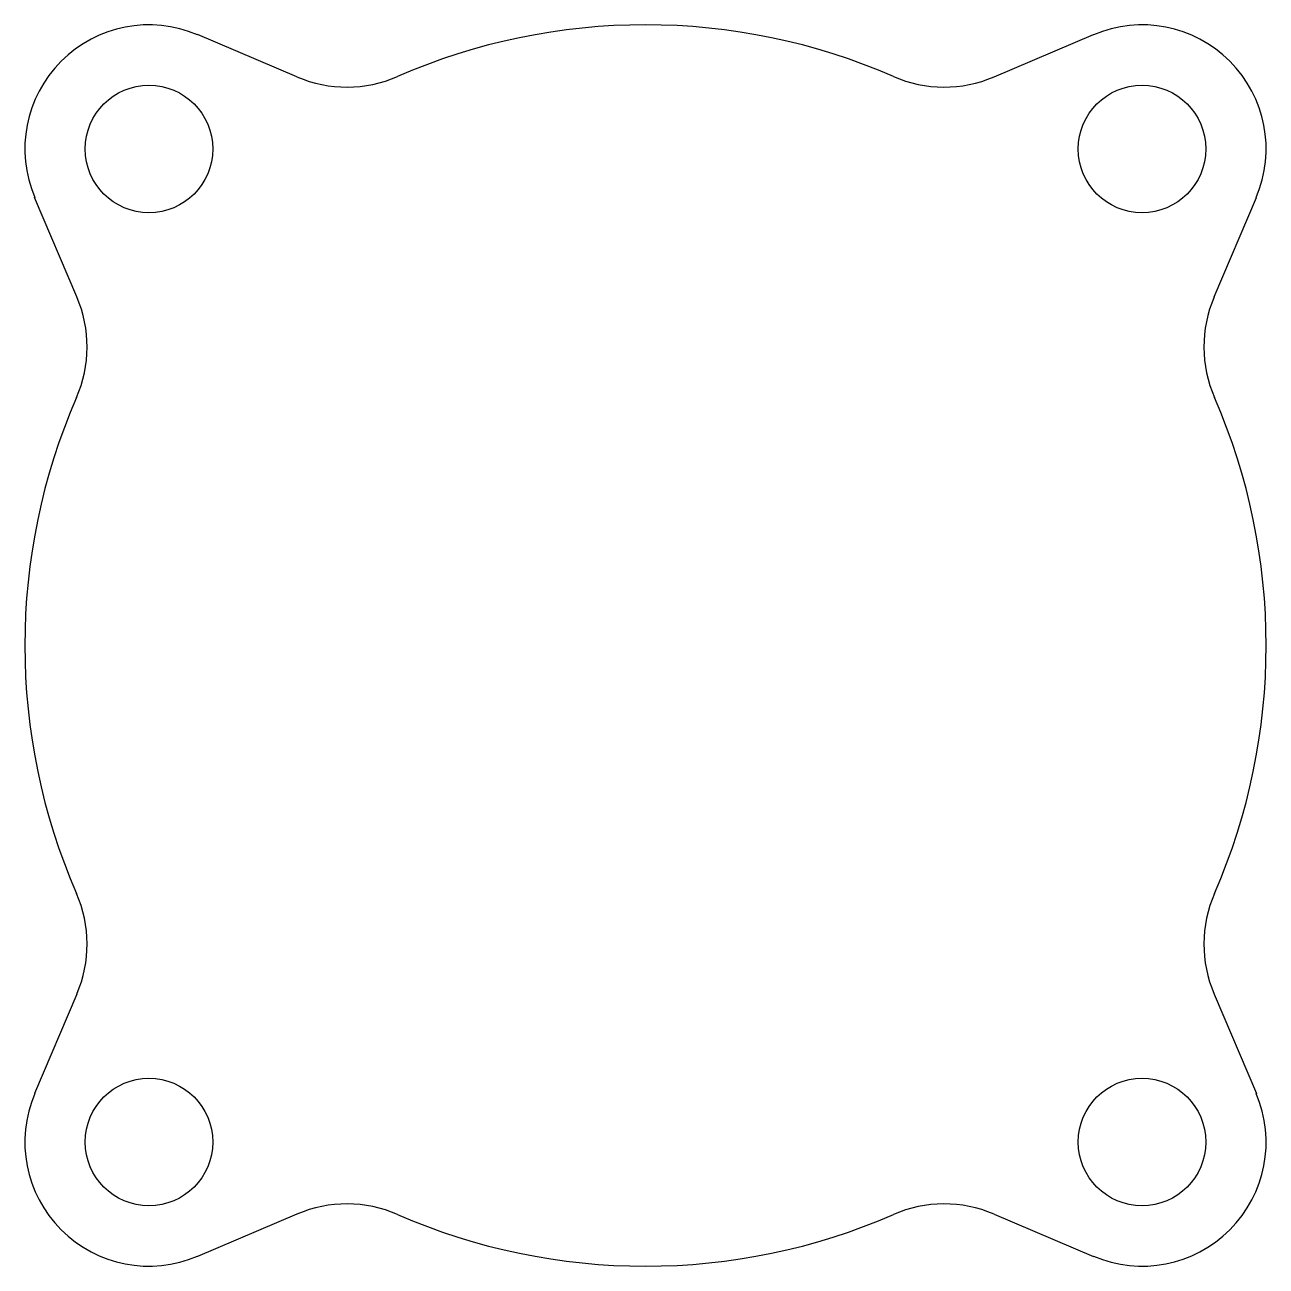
# Model space of a CAD drawing. Header units: millimetres. Extents: x -95 to 95, y -95 to 95.
import ezdxf

# ---------------------------------------------------------------- set-up
doc = ezdxf.new("R2010")
doc.units = ezdxf.units.MM
doc.layers.add('Sketch034', color=7, linetype='CONTINUOUS')

msp = doc.modelspace()

# ---------------------------------------------------------------- linework, layer by layer
at = {"layer": 'Sketch034'}
for p, q in [((-53.49, 87.25), (-68.76, 93.74)), ((53.49, 87.25), (68.76, 93.74)), ((-87.25, 53.49), (-93.74, 68.76)), ((87.25, 53.49), (93.74, 68.76)), ((-87.25, -53.49), (-93.74, -68.76)), ((87.25, -53.49), (93.74, -68.76)), ((-53.49, -87.25), (-68.76, -93.74)), ((53.49, -87.25), (68.76, -93.74))]:
    msp.add_line(p, q, dxfattribs=at)
for centre in [(-76.2, 76.2), (76.2, 76.2), (-76.2, -76.2), (76.2, -76.2)]:
    msp.add_circle(centre, 9.78, dxfattribs=at)
for centre, radius, start, end in [((-76.2, 76.2), 19.05, 67, -157), ((0, 0), 95.25, 66.4643, 113.5357), ((76.2, 76.2), 19.05, -23, 113), ((-45.85, 105.26), 19.56, -113, -66.4643), ((45.85, 105.26), 19.56, -113.5357, -67), ((-105.26, 45.85), 19.56, -23.5357, 23), ((105.26, 45.85), 19.56, 157, -156.4643), ((0, 0), 95.25, 156.4643, -156.4643), ((0, 0), 95.25, -23.5357, 23.5357), ((-105.26, -45.85), 19.56, -23, 23.5357), ((105.26, -45.85), 19.56, 156.4643, -157), ((-76.2, -76.2), 19.05, 157, -67), ((76.2, -76.2), 19.05, -113, 23), ((-45.85, -105.26), 19.56, 66.4643, 113), ((45.85, -105.26), 19.56, 67, 113.5357), ((0, 0), 95.25, -113.5357, -66.4643)]:
    msp.add_arc(centre, radius, start, end, dxfattribs=at)

doc.saveas('drawing.dxf')
